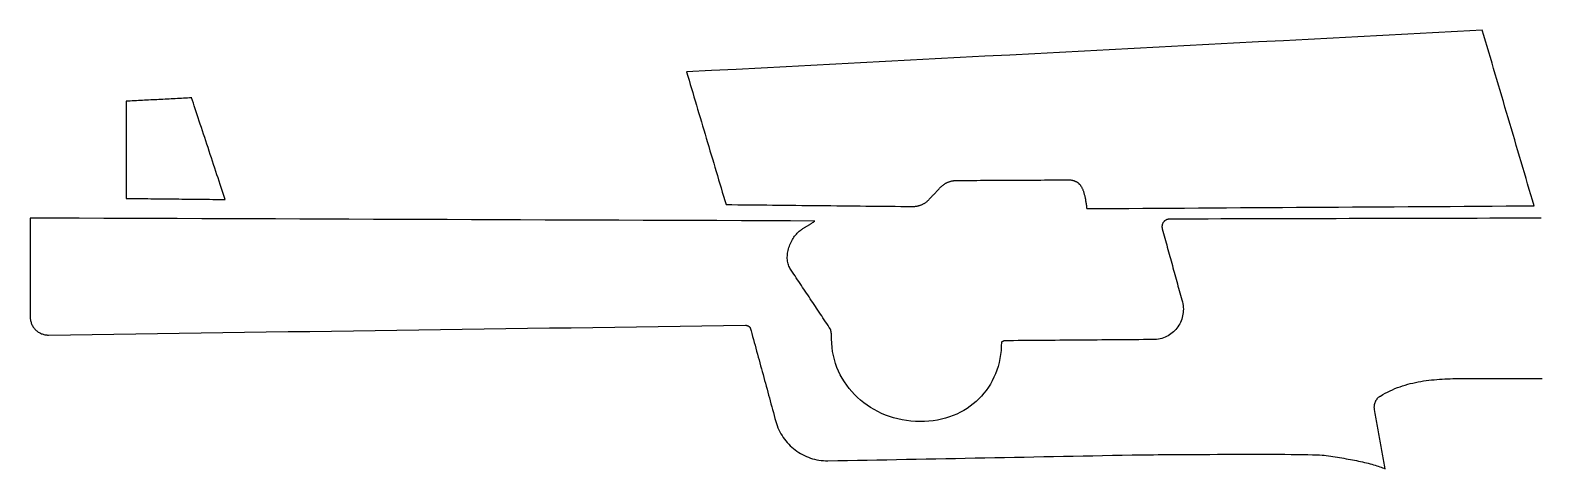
# Model space of a CAD drawing. Header units: metres. Extents: x 20 to 145, y -140 to -59.
# Drawn here: x 20.4 to 103, y -84.4 to -60.3 of the extents above; entities that cross this region are included whole.
import ezdxf

# ---------------------------------------------------------------- set-up
doc = ezdxf.new("R2010")
doc.units = ezdxf.units.M

msp = doc.modelspace()

# ---------------------------------------------------------------- linework, layer by layer
for points in [[(99.941634, -60.334906), (98.579432, -60.40628), (97.21723, -60.477654), (95.855028, -60.549028), (94.492826, -60.620402), (93.130624, -60.691776), (91.768422, -60.76315), (90.40622, -60.834524), (89.044018, -60.905898), (87.681816, -60.977272), (86.319614, -61.048646), (84.957412, -61.12002), (83.59521, -61.191394), (82.233008, -61.262768), (80.870806, -61.334142), (79.508604, -61.405516), (78.146402, -61.47689), (76.7842, -61.548264), (75.421998, -61.619638), (74.059796, -61.691012), (72.697594, -61.762386), (71.335392, -61.83376), (69.97319, -61.905134), (68.610988, -61.976508), (67.248786, -62.047882), (65.886584, -62.119256), (64.524382, -62.19063), (63.16218, -62.262004), (61.799978, -62.333378), (60.437776, -62.404752), (59.075574, -62.476126), (57.713372, -62.5475), (56.35117, -62.618874), (56.418734, -62.84595), (56.486298, -63.073026), (56.553862, -63.300102), (56.621426, -63.527178), (56.68899, -63.754254), (56.756554, -63.98133), (56.824118, -64.208406), (56.891682, -64.435482), (56.959246, -64.662558), (57.02681, -64.889634), (57.094374, -65.11671), (57.161938, -65.343786), (57.229502, -65.570862), (57.297066, -65.797938), (57.36463, -66.025014), (57.432194, -66.25209), (57.499758, -66.479166), (57.567322, -66.706242), (57.634886, -66.933318), (57.70245, -67.160394), (57.770014, -67.38747), (57.837578, -67.614546), (57.905142, -67.841622), (57.972706, -68.068698), (58.04027, -68.295774), (58.107834, -68.52285), (58.175398, -68.749926), (58.242962, -68.977002), (58.310526, -69.204078), (58.37809, -69.431154), (58.445654, -69.65823), (58.513218, -69.885306), (58.832496, -69.888608), (59.151774, -69.89191), (59.471052, -69.895212), (59.79033, -69.898514), (60.109608, -69.901816), (60.428886, -69.905118), (60.748164, -69.90842), (61.067442, -69.911722), (61.38672, -69.915024), (61.705998, -69.918326), (62.025276, -69.921628), (62.344554, -69.92493), (62.663832, -69.928232), (62.98311, -69.931534), (63.302388, -69.934836), (63.621666, -69.938138), (63.940944, -69.94144), (64.260222, -69.944742), (64.5795, -69.948044), (64.898778, -69.951346), (65.218056, -69.954648), (65.537334, -69.95795), (65.856612, -69.961252), (66.17589, -69.964554), (66.495168, -69.967856), (66.814446, -69.971158), (67.133724, -69.97446), (67.453002, -69.977762), (67.77228, -69.981064), (68.091558, -69.984366), (68.410836, -69.987668), (68.730114, -69.99097), (68.762626, -69.99097), (68.794884, -69.989954), (68.827142, -69.988176), (68.859146, -69.985636), (68.89115, -69.98208), (68.9229, -69.977762), (68.954396, -69.972682), (68.985892, -69.96684), (69.017134, -69.960236), (69.048122, -69.952616), (69.078856, -69.944234), (69.109336, -69.93509), (69.139562, -69.925184), (69.169534, -69.914516), (69.199252, -69.903086), (69.228716, -69.890894), (69.257672, -69.87794), (69.286374, -69.864224), (69.314822, -69.849746), (69.342762, -69.834506), (69.370448, -69.818504), (69.397626, -69.801994), (69.424296, -69.784722), (69.450712, -69.766688), (69.47662, -69.747892), (69.50202, -69.728588), (69.526912, -69.708522), (69.551296, -69.687694), (69.575172, -69.666104), (69.59854, -69.644006), (69.6214, -69.621146), (69.643752, -69.597778), (69.662548, -69.577712), (69.681344, -69.557646), (69.70014, -69.53758), (69.718936, -69.517514), (69.737732, -69.497448), (69.756528, -69.477382), (69.775324, -69.457316), (69.79412, -69.43725), (69.812916, -69.417184), (69.831712, -69.397118), (69.850508, -69.377052), (69.869304, -69.356986), (69.8881, -69.33692), (69.906896, -69.316854), (69.925692, -69.296788), (69.944488, -69.276722), (69.963284, -69.256656), (69.98208, -69.23659), (70.000876, -69.216524), (70.019672, -69.196458), (70.038468, -69.176392), (70.057264, -69.156326), (70.07606, -69.13626), (70.094856, -69.116194), (70.113652, -69.096128), (70.132448, -69.076062), (70.151244, -69.055996), (70.17004, -69.03593), (70.188836, -69.015864), (70.207632, -68.995798), (70.226428, -68.975732), (70.245224, -68.955666), (70.266052, -68.933822), (70.287388, -68.912486), (70.309232, -68.891912), (70.33133, -68.871846), (70.353936, -68.852288), (70.37705, -68.833238), (70.400418, -68.81495), (70.424294, -68.79717), (70.448678, -68.779898), (70.473316, -68.763388), (70.498462, -68.747386), (70.523862, -68.732146), (70.549516, -68.717414), (70.575678, -68.703444), (70.602094, -68.689982), (70.628764, -68.677282), (70.655688, -68.66509), (70.682866, -68.65366), (70.710552, -68.642738), (70.738492, -68.632578), (70.766686, -68.62318), (70.795134, -68.61429), (70.823582, -68.606162), (70.852284, -68.598796), (70.88124, -68.591938), (70.91045, -68.585842), (70.939914, -68.580508), (70.969378, -68.575936), (70.999096, -68.571872), (71.028814, -68.56857), (71.058786, -68.56603), (71.088758, -68.564252), (71.283322, -68.563236), (71.477886, -68.56222), (71.67245, -68.561204), (71.867014, -68.560188), (72.061578, -68.559172), (72.256142, -68.558156), (72.450706, -68.55714), (72.64527, -68.556124), (72.839834, -68.555108), (73.034398, -68.554092), (73.228962, -68.553076), (73.423526, -68.55206), (73.61809, -68.551044), (73.812654, -68.550028), (74.007218, -68.549012), (74.201782, -68.547996), (74.396346, -68.54698), (74.59091, -68.545964), (74.785474, -68.544948), (74.980038, -68.543932), (75.174602, -68.542916), (75.369166, -68.5419), (75.56373, -68.540884), (75.758294, -68.539868), (75.952858, -68.538852), (76.147422, -68.537836), (76.341986, -68.53682), (76.53655, -68.535804), (76.731114, -68.534788), (76.925678, -68.533772), (77.120242, -68.532756), (77.314806, -68.53174), (77.33792, -68.531994), (77.36078, -68.53301), (77.38364, -68.534534), (77.406246, -68.53682), (77.428852, -68.539614), (77.451204, -68.54317), (77.473556, -68.547488), (77.495654, -68.552314), (77.517498, -68.557902), (77.539088, -68.563998), (77.560678, -68.570856), (77.582014, -68.578222), (77.603096, -68.586096), (77.623924, -68.594732), (77.644244, -68.603876), (77.66431, -68.613782), (77.684122, -68.624196), (77.70368, -68.635118), (77.722984, -68.646802), (77.74178, -68.658994), (77.760322, -68.671694), (77.778356, -68.684902), (77.796136, -68.698872), (77.813408, -68.71335), (77.830172, -68.728336), (77.846682, -68.74383), (77.862684, -68.759832), (77.878178, -68.776342), (77.893164, -68.79336), (77.907642, -68.810886), (77.921612, -68.82892), (77.935074, -68.847462), (77.951076, -68.871084), (77.96657, -68.895468), (77.981556, -68.920868), (77.996288, -68.94703), (78.010512, -68.973954), (78.024228, -69.001894), (78.037436, -69.030596), (78.05039, -69.060314), (78.062836, -69.090794), (78.075028, -69.12229), (78.086712, -69.154802), (78.098142, -69.18833), (78.109064, -69.222874), (78.119732, -69.258434), (78.130146, -69.295264), (78.140306, -69.33311), (78.150212, -69.371972), (78.159864, -69.412104), (78.169008, -69.453506), (78.178152, -69.495924), (78.187042, -69.539612), (78.195678, -69.58457), (78.20406, -69.630798), (78.212188, -69.678296), (78.220316, -69.727064), (78.22819, -69.777356), (78.23581, -69.828918), (78.24343, -69.88175), (78.250796, -69.936106), (78.258162, -69.991986), (78.265528, -70.049136), (78.27264, -70.10781), (79.03845, -70.102984), (79.80426, -70.098158), (80.57007, -70.093332), (81.33588, -70.088506), (82.10169, -70.08368), (82.8675, -70.078854), (83.63331, -70.074028), (84.39912, -70.069202), (85.16493, -70.064376), (85.93074, -70.05955), (86.69655, -70.054724), (87.46236, -70.049898), (88.22817, -70.045072), (88.99398, -70.040246), (89.75979, -70.03542), (90.5256, -70.030594), (91.29141, -70.025768), (92.05722, -70.020942), (92.82303, -70.016116), (93.58884, -70.01129), (94.35465, -70.006464), (95.12046, -70.001638), (95.88627, -69.996812), (96.65208, -69.991986), (97.41789, -69.98716), (98.1837, -69.982334), (98.94951, -69.977508), (99.71532, -69.972682), (100.48113, -69.967856), (101.24694, -69.96303), (102.01275, -69.958204), (102.77856, -69.953378), (102.689914, -69.652642), (102.601268, -69.351906), (102.512622, -69.05117), (102.423976, -68.750434), (102.33533, -68.449698), (102.246684, -68.148962), (102.158038, -67.848226), (102.069392, -67.54749), (101.980746, -67.246754), (101.8921, -66.946018), (101.803454, -66.645282), (101.714808, -66.344546), (101.626162, -66.04381), (101.537516, -65.743074), (101.44887, -65.442338), (101.360224, -65.141602), (101.271578, -64.840866), (101.182932, -64.54013), (101.094286, -64.239394), (101.00564, -63.938658), (100.916994, -63.637922), (100.828348, -63.337186), (100.739702, -63.03645), (100.651056, -62.735714), (100.56241, -62.434978), (100.473764, -62.134242), (100.385118, -61.833506), (100.296472, -61.53277), (100.207826, -61.232034), (100.11918, -60.931298), (100.030534, -60.630562), (99.941888, -60.329826)], [(29.242512, -64.038734), (29.130244, -64.044576), (29.017976, -64.050418), (28.905708, -64.05626), (28.79344, -64.062102), (28.681172, -64.067944), (28.568904, -64.073786), (28.456636, -64.079628), (28.344368, -64.08547), (28.2321, -64.091312), (28.119832, -64.097154), (28.007564, -64.102996), (27.895296, -64.108838), (27.783028, -64.11468), (27.67076, -64.120522), (27.558492, -64.126364), (27.446224, -64.132206), (27.333956, -64.138048), (27.221688, -64.14389), (27.10942, -64.149732), (26.997152, -64.155574), (26.884884, -64.161416), (26.772616, -64.167258), (26.660348, -64.1731), (26.54808, -64.178942), (26.435812, -64.184784), (26.323544, -64.190626), (26.211276, -64.196468), (26.099008, -64.20231), (25.98674, -64.208152), (25.874472, -64.213994), (25.762204, -64.219836), (25.649936, -64.225678), (25.649936, -64.392048), (25.649936, -64.558418), (25.649936, -64.724788), (25.649936, -64.891158), (25.649936, -65.057528), (25.649936, -65.223898), (25.649936, -65.390268), (25.649936, -65.556638), (25.649936, -65.723008), (25.649936, -65.889378), (25.649936, -66.055748), (25.649936, -66.222118), (25.649936, -66.388488), (25.649936, -66.554858), (25.649936, -66.721228), (25.649936, -66.887598), (25.649936, -67.053968), (25.649936, -67.220338), (25.649936, -67.386708), (25.649936, -67.553078), (25.649936, -67.719448), (25.649936, -67.885818), (25.649936, -68.052188), (25.649936, -68.218558), (25.649936, -68.384928), (25.649936, -68.551298), (25.649936, -68.717668), (25.649936, -68.884038), (25.649936, -69.050408), (25.649936, -69.216778), (25.649936, -69.383148), (25.649936, -69.549518), (25.819354, -69.551296), (25.988772, -69.553074), (26.15819, -69.554852), (26.327608, -69.55663), (26.497026, -69.558408), (26.666444, -69.560186), (26.835862, -69.561964), (27.00528, -69.563742), (27.174698, -69.56552), (27.344116, -69.567298), (27.513534, -69.569076), (27.682952, -69.570854), (27.85237, -69.572632), (28.021788, -69.57441), (28.191206, -69.576188), (28.360624, -69.577966), (28.530042, -69.579744), (28.69946, -69.581522), (28.868878, -69.5833), (29.038296, -69.585078), (29.207714, -69.586856), (29.377132, -69.588634), (29.54655, -69.590412), (29.715968, -69.59219), (29.885386, -69.593968), (30.054804, -69.595746), (30.224222, -69.597524), (30.39364, -69.599302), (30.563058, -69.60108), (30.732476, -69.602858), (30.901894, -69.604636), (31.071312, -69.606414), (31.019496, -69.449188), (30.96641, -69.287644), (30.912054, -69.12229), (30.856682, -68.95338), (30.80004, -68.781422), (30.742636, -68.606416), (30.684216, -68.42887), (30.625034, -68.249038), (30.565344, -68.067174), (30.505146, -67.883786), (30.44444, -67.698874), (30.383226, -67.512946), (30.321758, -67.326256), (30.26029, -67.139058), (30.198822, -66.95186), (30.137354, -66.764662), (30.075886, -66.577972), (30.014672, -66.392044), (29.953966, -66.207132), (29.893514, -66.02349), (29.83357, -65.841626), (29.774388, -65.661794), (29.715968, -65.484248), (29.65831, -65.309242), (29.601668, -65.13703), (29.546042, -64.96812), (29.491686, -64.802766), (29.438346, -64.641222), (29.38653, -64.483742), (29.335984, -64.33058), (29.287216, -64.182244), (29.239972, -64.038988)], [(103.170228, -70.630796), (102.468172, -70.632574), (101.766116, -70.634352), (101.06406, -70.63613), (100.362004, -70.637908), (99.659948, -70.639686), (98.957892, -70.641464), (98.255836, -70.643242), (97.55378, -70.64502), (96.851724, -70.646798), (96.149668, -70.648576), (95.447612, -70.650354), (94.745556, -70.652132), (94.0435, -70.65391), (93.341444, -70.655688), (92.639388, -70.657466), (91.937332, -70.659244), (91.235276, -70.661022), (90.53322, -70.6628), (89.831164, -70.664578), (89.129108, -70.666356), (88.427052, -70.668134), (87.724996, -70.669912), (87.02294, -70.67169), (86.320884, -70.673468), (85.618828, -70.675246), (84.916772, -70.677024), (84.214716, -70.678802), (83.51266, -70.68058), (82.810604, -70.682358), (82.784442, -70.68312), (82.758788, -70.685406), (82.733642, -70.689216), (82.709258, -70.69455), (82.685382, -70.701154), (82.662268, -70.709282), (82.639916, -70.71868), (82.618072, -70.729348), (82.59699, -70.741032), (82.576924, -70.753986), (82.55762, -70.767956), (82.539078, -70.782942), (82.521552, -70.798944), (82.505042, -70.815962), (82.489548, -70.833742), (82.47507, -70.852284), (82.461608, -70.871842), (82.449162, -70.891908), (82.437986, -70.912736), (82.427826, -70.934326), (82.418936, -70.956424), (82.411316, -70.97903), (82.404966, -71.002144), (82.399886, -71.025766), (82.39633, -71.049642), (82.394044, -71.073772), (82.393282, -71.098156), (82.394044, -71.122794), (82.39633, -71.147686), (82.40014, -71.172832), (82.405474, -71.197978), (82.412332, -71.223124), (82.446622, -71.348092), (82.480912, -71.47306), (82.515202, -71.598028), (82.549492, -71.722996), (82.583782, -71.847964), (82.618072, -71.972932), (82.652362, -72.0979), (82.686652, -72.222868), (82.720942, -72.347836), (82.755232, -72.472804), (82.789522, -72.597772), (82.823812, -72.72274), (82.858102, -72.847708), (82.892392, -72.972676), (82.926682, -73.097644), (82.960972, -73.222612), (82.995262, -73.34758), (83.029552, -73.472548), (83.063842, -73.597516), (83.098132, -73.722484), (83.132422, -73.847452), (83.166712, -73.97242), (83.201002, -74.097388), (83.235292, -74.222356), (83.269582, -74.347324), (83.303872, -74.472292), (83.338162, -74.59726), (83.372452, -74.722228), (83.406742, -74.847196), (83.441032, -74.972164), (83.475322, -75.097132), (83.509612, -75.2221), (83.532218, -75.320398), (83.548728, -75.418442), (83.559142, -75.515978), (83.563714, -75.612752), (83.562444, -75.708764), (83.555586, -75.803506), (83.543394, -75.896978), (83.525868, -75.98918), (83.503262, -76.079604), (83.475576, -76.16825), (83.443064, -76.254864), (83.40598, -76.339192), (83.364324, -76.421234), (83.318096, -76.500736), (83.267804, -76.577444), (83.213194, -76.651358), (83.154774, -76.72197), (83.09229, -76.78928), (83.02625, -76.853288), (82.956654, -76.913486), (82.883756, -76.969874), (82.807556, -77.022198), (82.728054, -77.070204), (82.645758, -77.113892), (82.560668, -77.153008), (82.472784, -77.187298), (82.38236, -77.216762), (82.28965, -77.240892), (82.194654, -77.259688), (82.097626, -77.27315), (81.998566, -77.28077), (81.897728, -77.282548), (81.642966, -77.28458), (81.388204, -77.286612), (81.133442, -77.288644), (80.87868, -77.290676), (80.623918, -77.292708), (80.369156, -77.29474), (80.114394, -77.296772), (79.859632, -77.298804), (79.60487, -77.300836), (79.350108, -77.302868), (79.095346, -77.3049), (78.840584, -77.306932), (78.585822, -77.308964), (78.33106, -77.310996), (78.076298, -77.313028), (77.821536, -77.31506), (77.566774, -77.317092), (77.312012, -77.319124), (77.05725, -77.321156), (76.802488, -77.323188), (76.547726, -77.32522), (76.292964, -77.327252), (76.038202, -77.329284), (75.78344, -77.331316), (75.528678, -77.333348), (75.273916, -77.33538), (75.019154, -77.337412), (74.764392, -77.339444), (74.50963, -77.341476), (74.254868, -77.343508), (74.000106, -77.34554), (73.745344, -77.347572), (73.740772, -77.349858), (73.7362, -77.352144), (73.731628, -77.35443), (73.727056, -77.356716), (73.722484, -77.359002), (73.717912, -77.361288), (73.71334, -77.363574), (73.708768, -77.36586), (73.704196, -77.368146), (73.699624, -77.370432), (73.695052, -77.372718), (73.69048, -77.375004), (73.685908, -77.37729), (73.681336, -77.379576), (73.676764, -77.381862), (73.672192, -77.384148), (73.66762, -77.386434), (73.663048, -77.38872), (73.658476, -77.391006), (73.653904, -77.393292), (73.649332, -77.395578), (73.64476, -77.397864), (73.640188, -77.40015), (73.635616, -77.402436), (73.631044, -77.404722), (73.626472, -77.407008), (73.6219, -77.409294), (73.617328, -77.41158), (73.612756, -77.413866), (73.608184, -77.416152), (73.603612, -77.418438), (73.59904, -77.420724), (73.593452, -77.65288), (73.57745, -77.880972), (73.551288, -78.105), (73.51522, -78.324456), (73.4695, -78.53934), (73.414128, -78.749398), (73.349104, -78.954376), (73.274936, -79.15402), (73.191624, -79.348076), (73.099168, -79.536544), (72.998076, -79.718916), (72.888348, -79.895192), (72.769984, -80.064864), (72.643238, -80.227932), (72.508364, -80.384142), (72.365616, -80.53324), (72.214994, -80.675226), (72.056752, -80.809592), (71.891144, -80.936084), (71.71817, -81.054702), (71.538084, -81.165192), (71.350886, -81.2673), (71.157084, -81.360518), (70.956678, -81.444846), (70.749668, -81.520284), (70.536308, -81.586324), (70.316852, -81.642712), (70.091554, -81.689448), (69.860414, -81.726278), (69.623686, -81.752694), (69.38137, -81.768696), (69.13372, -81.77403), (68.8848, -81.768188), (68.639182, -81.750662), (68.39712, -81.72196), (68.158868, -81.682082), (67.924934, -81.631536), (67.695318, -81.570576), (67.470528, -81.499456), (67.250818, -81.41843), (67.036696, -81.327752), (66.828162, -81.22793), (66.625724, -81.118964), (66.429382, -81.001362), (66.239644, -80.875124), (66.057018, -80.740758), (65.881504, -80.598518), (65.71361, -80.448658), (65.55359, -80.291432), (65.401444, -80.127348), (65.257934, -79.956406), (65.12306, -79.779114), (64.99733, -79.595472), (64.880744, -79.405988), (64.77381, -79.210916), (64.677036, -79.01051), (64.590422, -78.805024), (64.514476, -78.594712), (64.449198, -78.380082), (64.395096, -78.161134), (64.352678, -77.938376), (64.321944, -77.711808), (64.303148, -77.481938), (64.296798, -77.24902), (64.296798, -77.218032), (64.296544, -77.18933), (64.29629, -77.16266), (64.296036, -77.138022), (64.295528, -77.115162), (64.29502, -77.09408), (64.294512, -77.074522), (64.29375, -77.056234), (64.292988, -77.03947), (64.291972, -77.023722), (64.290956, -77.00899), (64.28994, -76.995274), (64.28867, -76.98232), (64.2874, -76.970128), (64.285876, -76.958444), (64.284352, -76.947268), (64.282574, -76.936346), (64.280796, -76.925424), (64.278764, -76.914756), (64.276732, -76.903834), (64.274446, -76.892658), (64.27216, -76.881228), (64.26962, -76.86929), (64.26708, -76.856844), (64.264286, -76.843636), (64.261492, -76.829412), (64.258444, -76.814172), (64.255396, -76.797916), (64.252094, -76.78039), (64.248792, -76.761594), (64.245236, -76.741274), (64.241426, -76.719176), (64.17183, -76.614782), (64.102234, -76.510388), (64.032638, -76.405994), (63.963042, -76.3016), (63.893446, -76.197206), (63.82385, -76.092812), (63.754254, -75.988418), (63.684658, -75.884024), (63.615062, -75.77963), (63.545466, -75.675236), (63.47587, -75.570842), (63.406274, -75.466448), (63.336678, -75.362054), (63.267082, -75.25766), (63.197486, -75.153266), (63.12789, -75.048872), (63.058294, -74.944478), (62.988698, -74.840084), (62.919102, -74.73569), (62.849506, -74.631296), (62.77991, -74.526902), (62.710314, -74.422508), (62.640718, -74.318114), (62.571122, -74.21372), (62.501526, -74.109326), (62.43193, -74.004932), (62.362334, -73.900538), (62.292738, -73.796144), (62.223142, -73.69175), (62.153546, -73.587356), (62.08395, -73.482962), (62.014354, -73.378568), (61.981842, -73.320148), (61.953648, -73.258934), (61.929772, -73.19518), (61.90996, -73.12914), (61.894212, -73.061068), (61.882274, -72.991218), (61.8744, -72.919844), (61.870082, -72.846946), (61.869574, -72.773032), (61.872368, -72.698102), (61.878718, -72.62241), (61.88837, -72.54621), (61.901324, -72.469756), (61.917326, -72.393302), (61.936376, -72.317102), (61.958474, -72.24141), (61.983366, -72.166226), (62.011052, -72.092058), (62.041278, -72.018906), (62.074044, -71.947024), (62.10935, -71.876666), (62.146942, -71.808086), (62.186566, -71.741538), (62.228476, -71.677276), (62.272418, -71.6153), (62.318138, -71.556118), (62.36589, -71.49973), (62.41542, -71.44639), (62.466474, -71.396606), (62.519052, -71.350378), (62.573154, -71.307706), (62.628526, -71.269098), (62.65164, -71.254112), (62.676278, -71.23811), (62.702186, -71.221346), (62.729364, -71.20382), (62.757558, -71.185786), (62.786768, -71.167244), (62.81674, -71.148194), (62.84722, -71.128636), (62.878208, -71.108824), (62.90945, -71.088758), (62.940946, -71.068692), (62.972442, -71.048626), (63.003938, -71.02856), (63.034926, -71.008748), (63.06566, -70.98919), (63.095886, -70.97014), (63.12535, -70.951344), (63.154052, -70.93331), (63.181738, -70.915784), (63.208154, -70.89902), (63.2333, -70.883018), (63.257176, -70.868032), (63.279274, -70.854062), (63.299848, -70.841108), (63.31839, -70.829424), (63.3349, -70.81901), (63.349378, -70.809866), (63.36157, -70.802246), (63.371222, -70.79615), (63.378334, -70.791578), (63.382652, -70.788784), (63.384176, -70.787768), (62.04077, -70.782688), (60.697364, -70.777608), (59.353958, -70.772528), (58.010552, -70.767448), (56.667146, -70.762368), (55.32374, -70.757288), (53.980334, -70.752208), (52.636928, -70.747128), (51.293522, -70.742048), (49.950116, -70.736968), (48.60671, -70.731888), (47.263304, -70.726808), (45.919898, -70.721728), (44.576492, -70.716648), (43.233086, -70.711568), (41.88968, -70.706488), (40.546274, -70.701408), (39.202868, -70.696328), (37.859462, -70.691248), (36.516056, -70.686168), (35.17265, -70.681088), (33.829244, -70.676008), (32.485838, -70.670928), (31.142432, -70.665848), (29.799026, -70.660768), (28.45562, -70.655688), (27.112214, -70.650608), (25.768808, -70.645528), (24.425402, -70.640448), (23.081996, -70.635368), (21.73859, -70.630288), (20.395184, -70.625208), (20.395184, -70.794372), (20.395184, -70.963536), (20.395184, -71.1327), (20.395184, -71.301864), (20.395184, -71.471028), (20.395184, -71.640192), (20.395184, -71.809356), (20.395184, -71.97852), (20.395184, -72.147684), (20.395184, -72.316848), (20.395184, -72.486012), (20.395184, -72.655176), (20.395184, -72.82434), (20.395184, -72.993504), (20.395184, -73.162668), (20.395184, -73.331832), (20.395184, -73.500996), (20.395184, -73.67016), (20.395184, -73.839324), (20.395184, -74.008488), (20.395184, -74.177652), (20.395184, -74.346816), (20.395184, -74.51598), (20.395184, -74.685144), (20.395184, -74.854308), (20.395184, -75.023472), (20.395184, -75.192636), (20.395184, -75.3618), (20.395184, -75.530964), (20.395184, -75.700128), (20.395184, -75.869292), (20.395184, -76.038456), (20.396454, -76.090272), (20.400264, -76.141326), (20.406614, -76.191618), (20.415504, -76.241148), (20.426934, -76.289662), (20.44065, -76.33716), (20.456652, -76.383642), (20.474686, -76.429108), (20.495006, -76.473558), (20.517358, -76.516738), (20.541742, -76.558648), (20.568158, -76.599288), (20.596352, -76.638404), (20.626324, -76.67625), (20.658074, -76.712572), (20.691602, -76.747116), (20.726654, -76.780136), (20.76323, -76.811378), (20.80133, -76.840842), (20.840954, -76.868528), (20.881848, -76.894182), (20.924012, -76.918058), (20.967446, -76.939902), (21.01215, -76.95946), (21.05787, -76.976986), (21.104606, -76.992226), (21.152358, -77.00518), (21.201126, -77.015848), (21.250656, -77.023976), (21.300948, -77.029818), (21.352002, -77.03312), (21.403818, -77.033628), (22.596602, -77.016864), (23.789386, -77.0001), (24.98217, -76.983336), (26.174954, -76.966572), (27.367738, -76.949808), (28.560522, -76.933044), (29.753306, -76.91628), (30.94609, -76.899516), (32.138874, -76.882752), (33.331658, -76.865988), (34.524442, -76.849224), (35.717226, -76.83246), (36.91001, -76.815696), (38.102794, -76.798932), (39.295578, -76.782168), (40.488362, -76.765404), (41.681146, -76.74864), (42.87393, -76.731876), (44.066714, -76.715112), (45.259498, -76.698348), (46.452282, -76.681584), (47.645066, -76.66482), (48.83785, -76.648056), (50.030634, -76.631292), (51.223418, -76.614528), (52.416202, -76.597764), (53.608986, -76.581), (54.80177, -76.564236), (55.994554, -76.547472), (57.187338, -76.530708), (58.380122, -76.513944), (59.572906, -76.49718), (59.582812, -76.497434), (59.592718, -76.497942), (59.602624, -76.498704), (59.612276, -76.49972), (59.621928, -76.50099), (59.63158, -76.502514), (59.641232, -76.504292), (59.65063, -76.506324), (59.660028, -76.508864), (59.669426, -76.511658), (59.67857, -76.514706), (59.687714, -76.518008), (59.696858, -76.521564), (59.705748, -76.525374), (59.714638, -76.529438), (59.723274, -76.533756), (59.73191, -76.538328), (59.740292, -76.543154), (59.748674, -76.548234), (59.756802, -76.553568), (59.764676, -76.559156), (59.77255, -76.564998), (59.78017, -76.571094), (59.787536, -76.57719), (59.794902, -76.58354), (59.802014, -76.590144), (59.808872, -76.597002), (59.81573, -76.604114), (59.822334, -76.61148), (59.828684, -76.6191), (59.83478, -76.626974), (59.840622, -76.634848), (59.88431, -76.795122), (59.927998, -76.955396), (59.971686, -77.11567), (60.015374, -77.275944), (60.059062, -77.436218), (60.10275, -77.596492), (60.146438, -77.756766), (60.190126, -77.91704), (60.233814, -78.077314), (60.277502, -78.237588), (60.32119, -78.397862), (60.364878, -78.558136), (60.408566, -78.71841), (60.452254, -78.878684), (60.495942, -79.038958), (60.53963, -79.199232), (60.583318, -79.359506), (60.627006, -79.51978), (60.670694, -79.680054), (60.714382, -79.840328), (60.75807, -80.000602), (60.801758, -80.160876), (60.845446, -80.32115), (60.889134, -80.481424), (60.932822, -80.641698), (60.97651, -80.801972), (61.020198, -80.962246), (61.063886, -81.12252), (61.107574, -81.282794), (61.151262, -81.443068), (61.19495, -81.603342), (61.238638, -81.763616), (61.274198, -81.882742), (61.31433, -81.999582), (61.359034, -82.113882), (61.408056, -82.225642), (61.461396, -82.334608), (61.519054, -82.44078), (61.580776, -82.544158), (61.646562, -82.644488), (61.716158, -82.74177), (61.78931, -82.836004), (61.866018, -82.926936), (61.946282, -83.014566), (62.029848, -83.09864), (62.116716, -83.179158), (62.206632, -83.25612), (62.299596, -83.329526), (62.395354, -83.399122), (62.493906, -83.464654), (62.594998, -83.526376), (62.69863, -83.584034), (62.804802, -83.637374), (62.91326, -83.68665), (63.02375, -83.731608), (63.136272, -83.771994), (63.250826, -83.807808), (63.367158, -83.83905), (63.485014, -83.86572), (63.604394, -83.887564), (63.725298, -83.904582), (63.847472, -83.91652), (63.970662, -83.923378), (64.095122, -83.925156), (64.632586, -83.914742), (65.17005, -83.904328), (65.707514, -83.893914), (66.244978, -83.8835), (66.782442, -83.873086), (67.319906, -83.862672), (67.85737, -83.852258), (68.394834, -83.841844), (68.932298, -83.83143), (69.469762, -83.821016), (70.007226, -83.810602), (70.54469, -83.800188), (71.082154, -83.789774), (71.619618, -83.77936), (72.157082, -83.768946), (72.694546, -83.758532), (73.23201, -83.748118), (73.769474, -83.737704), (74.306938, -83.72729), (74.844402, -83.716876), (75.381866, -83.706462), (75.91933, -83.696048), (76.456794, -83.685634), (76.994258, -83.67522), (77.531722, -83.664806), (78.069186, -83.654392), (78.60665, -83.643978), (79.144114, -83.633564), (79.681578, -83.62315), (80.219042, -83.612736), (80.756506, -83.602322), (81.29397, -83.591908), (81.396078, -83.591908), (81.538826, -83.5914), (81.719674, -83.590638), (81.935574, -83.589368), (82.183986, -83.587844), (82.46237, -83.586066), (82.767678, -83.584034), (83.09737, -83.582002), (83.448652, -83.579716), (83.818984, -83.57743), (84.205572, -83.575144), (84.605622, -83.572858), (85.016594, -83.570826), (85.435694, -83.569048), (85.860128, -83.56727), (86.287102, -83.566), (86.714076, -83.564984), (87.13851, -83.564222), (87.557356, -83.563968), (87.968074, -83.564222), (88.36787, -83.564984), (88.754204, -83.566254), (89.124282, -83.568286), (89.47531, -83.57108), (89.804748, -83.574382), (90.109548, -83.5787), (90.387424, -83.58378), (90.635328, -83.589622), (90.85072, -83.59648), (91.030806, -83.604354), (91.173046, -83.613244), (91.274646, -83.623404), (91.396312, -83.63966), (91.517978, -83.656424), (91.639644, -83.673696), (91.76131, -83.691476), (91.882722, -83.709764), (92.003626, -83.72856), (92.124022, -83.747864), (92.24391, -83.767422), (92.363036, -83.787488), (92.4814, -83.808062), (92.598748, -83.829144), (92.714826, -83.85048), (92.829888, -83.872324), (92.943426, -83.894676), (93.055694, -83.917282), (93.166184, -83.940396), (93.27515, -83.964018), (93.382338, -83.987894), (93.487494, -84.012278), (93.590618, -84.03717), (93.691456, -84.062316), (93.790008, -84.08797), (93.886274, -84.113878), (93.98, -84.140294), (94.070932, -84.166964), (94.15907, -84.194142), (94.244414, -84.221574), (94.32671, -84.249514), (94.405704, -84.277708), (94.481396, -84.30641), (94.553786, -84.335366), (94.62262, -84.36483), (94.604332, -84.263484), (94.586044, -84.162138), (94.567756, -84.060792), (94.549468, -83.959446), (94.53118, -83.8581), (94.512892, -83.756754), (94.494604, -83.655408), (94.476316, -83.554062), (94.458028, -83.452716), (94.43974, -83.35137), (94.421452, -83.250024), (94.403164, -83.148678), (94.384876, -83.047332), (94.366588, -82.945986), (94.3483, -82.84464), (94.330012, -82.743294), (94.311724, -82.641948), (94.293436, -82.540602), (94.275148, -82.439256), (94.25686, -82.33791), (94.238572, -82.236564), (94.220284, -82.135218), (94.201996, -82.033872), (94.183708, -81.932526), (94.16542, -81.83118), (94.147132, -81.729834), (94.128844, -81.628488), (94.110556, -81.527142), (94.092268, -81.425796), (94.07398, -81.32445), (94.055692, -81.223104), (94.037404, -81.121758), (94.033086, -81.094834), (94.029784, -81.067656), (94.027244, -81.040478), (94.02572, -81.0133), (94.025212, -80.986376), (94.02572, -80.959452), (94.027244, -80.932528), (94.02953, -80.905858), (94.032832, -80.879188), (94.03715, -80.852772), (94.04223, -80.82661), (94.048326, -80.800702), (94.055184, -80.775048), (94.063058, -80.749648), (94.071694, -80.724502), (94.081346, -80.699864), (94.09176, -80.67548), (94.10319, -80.651604), (94.115382, -80.628236), (94.12859, -80.605376), (94.14256, -80.583024), (94.157292, -80.56118), (94.17304, -80.539844), (94.18955, -80.519016), (94.206822, -80.49895), (94.224856, -80.479392), (94.243652, -80.460596), (94.263464, -80.442562), (94.284038, -80.42529), (94.305374, -80.40878), (94.327472, -80.393032), (94.350332, -80.378046), (94.350586, -80.378046), (94.35084, -80.378046), (94.351094, -80.378046), (94.351348, -80.378046), (94.351602, -80.378046), (94.351856, -80.378046), (94.35211, -80.378046), (94.352364, -80.378046), (94.352618, -80.378046), (94.352872, -80.378046), (94.353126, -80.378046), (94.35338, -80.378046), (94.353634, -80.378046), (94.353888, -80.378046), (94.354142, -80.378046), (94.354396, -80.378046), (94.35465, -80.378046), (94.354904, -80.378046), (94.355158, -80.378046), (94.355412, -80.378046), (94.355666, -80.378046), (94.35592, -80.378046), (94.356174, -80.378046), (94.356428, -80.378046), (94.356682, -80.378046), (94.356936, -80.378046), (94.35719, -80.378046), (94.357444, -80.378046), (94.357698, -80.378046), (94.357952, -80.378046), (94.358206, -80.378046), (94.35846, -80.378046), (94.488254, -80.299814), (94.619572, -80.2259), (94.75216, -80.156304), (94.886018, -80.090772), (95.021146, -80.02905), (95.15729, -79.971138), (95.29445, -79.917036), (95.432626, -79.86649), (95.571818, -79.819246), (95.712026, -79.775558), (95.852996, -79.734918), (95.994982, -79.697326), (96.13773, -79.662782), (96.280986, -79.631032), (96.425004, -79.602076), (96.56953, -79.575914), (96.714564, -79.552038), (96.860106, -79.530702), (97.006156, -79.511652), (97.152714, -79.494634), (97.299526, -79.479648), (97.446592, -79.46644), (97.593912, -79.45501), (97.741232, -79.445358), (97.888806, -79.43723), (98.03638, -79.430626), (98.183954, -79.425292), (98.331528, -79.420974), (98.478848, -79.417926), (98.626168, -79.41564), (98.773234, -79.414116), (98.920046, -79.413354), (99.00666, -79.4131), (99.093782, -79.412846), (99.181412, -79.412592), (99.26955, -79.412592), (99.358196, -79.412592), (99.44735, -79.412592), (99.537012, -79.412592), (99.626928, -79.412592), (99.717098, -79.412592), (99.807522, -79.412592), (99.8982, -79.412592), (99.989132, -79.412592), (100.080318, -79.412592), (100.171504, -79.412846), (100.262944, -79.4131), (100.354384, -79.413354), (100.445824, -79.413608), (100.537264, -79.413862), (100.62845, -79.414116), (100.719636, -79.414116), (100.810568, -79.414116), (100.901246, -79.414116), (100.99167, -79.414116), (101.08184, -79.414116), (101.171756, -79.414116), (101.261418, -79.414116), (101.350572, -79.414116), (101.439218, -79.414116), (101.527356, -79.414116), (101.614986, -79.413862), (101.702108, -79.413608), (101.788722, -79.413354), (102.028498, -79.412592), (102.268274, -79.41183), (102.50805, -79.411068), (102.747826, -79.410306), (102.987602, -79.409544), (103.227378, -79.408782)]]:
    msp.add_lwpolyline(points)

doc.saveas('drawing.dxf')
